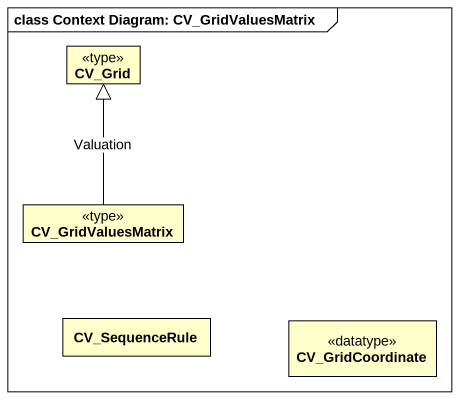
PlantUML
@startuml
mainframe class Context Diagram: CV_GridValuesMatrix
hide circle
hide empty members
class CV_Grid <<type>>
class CV_GridValuesMatrix <<type>>
class CV_SequenceRule
class CV_GridCoordinate <<datatype>>
CV_GridValuesMatrix -up-|> CV_Grid : Valuation
@enduml
